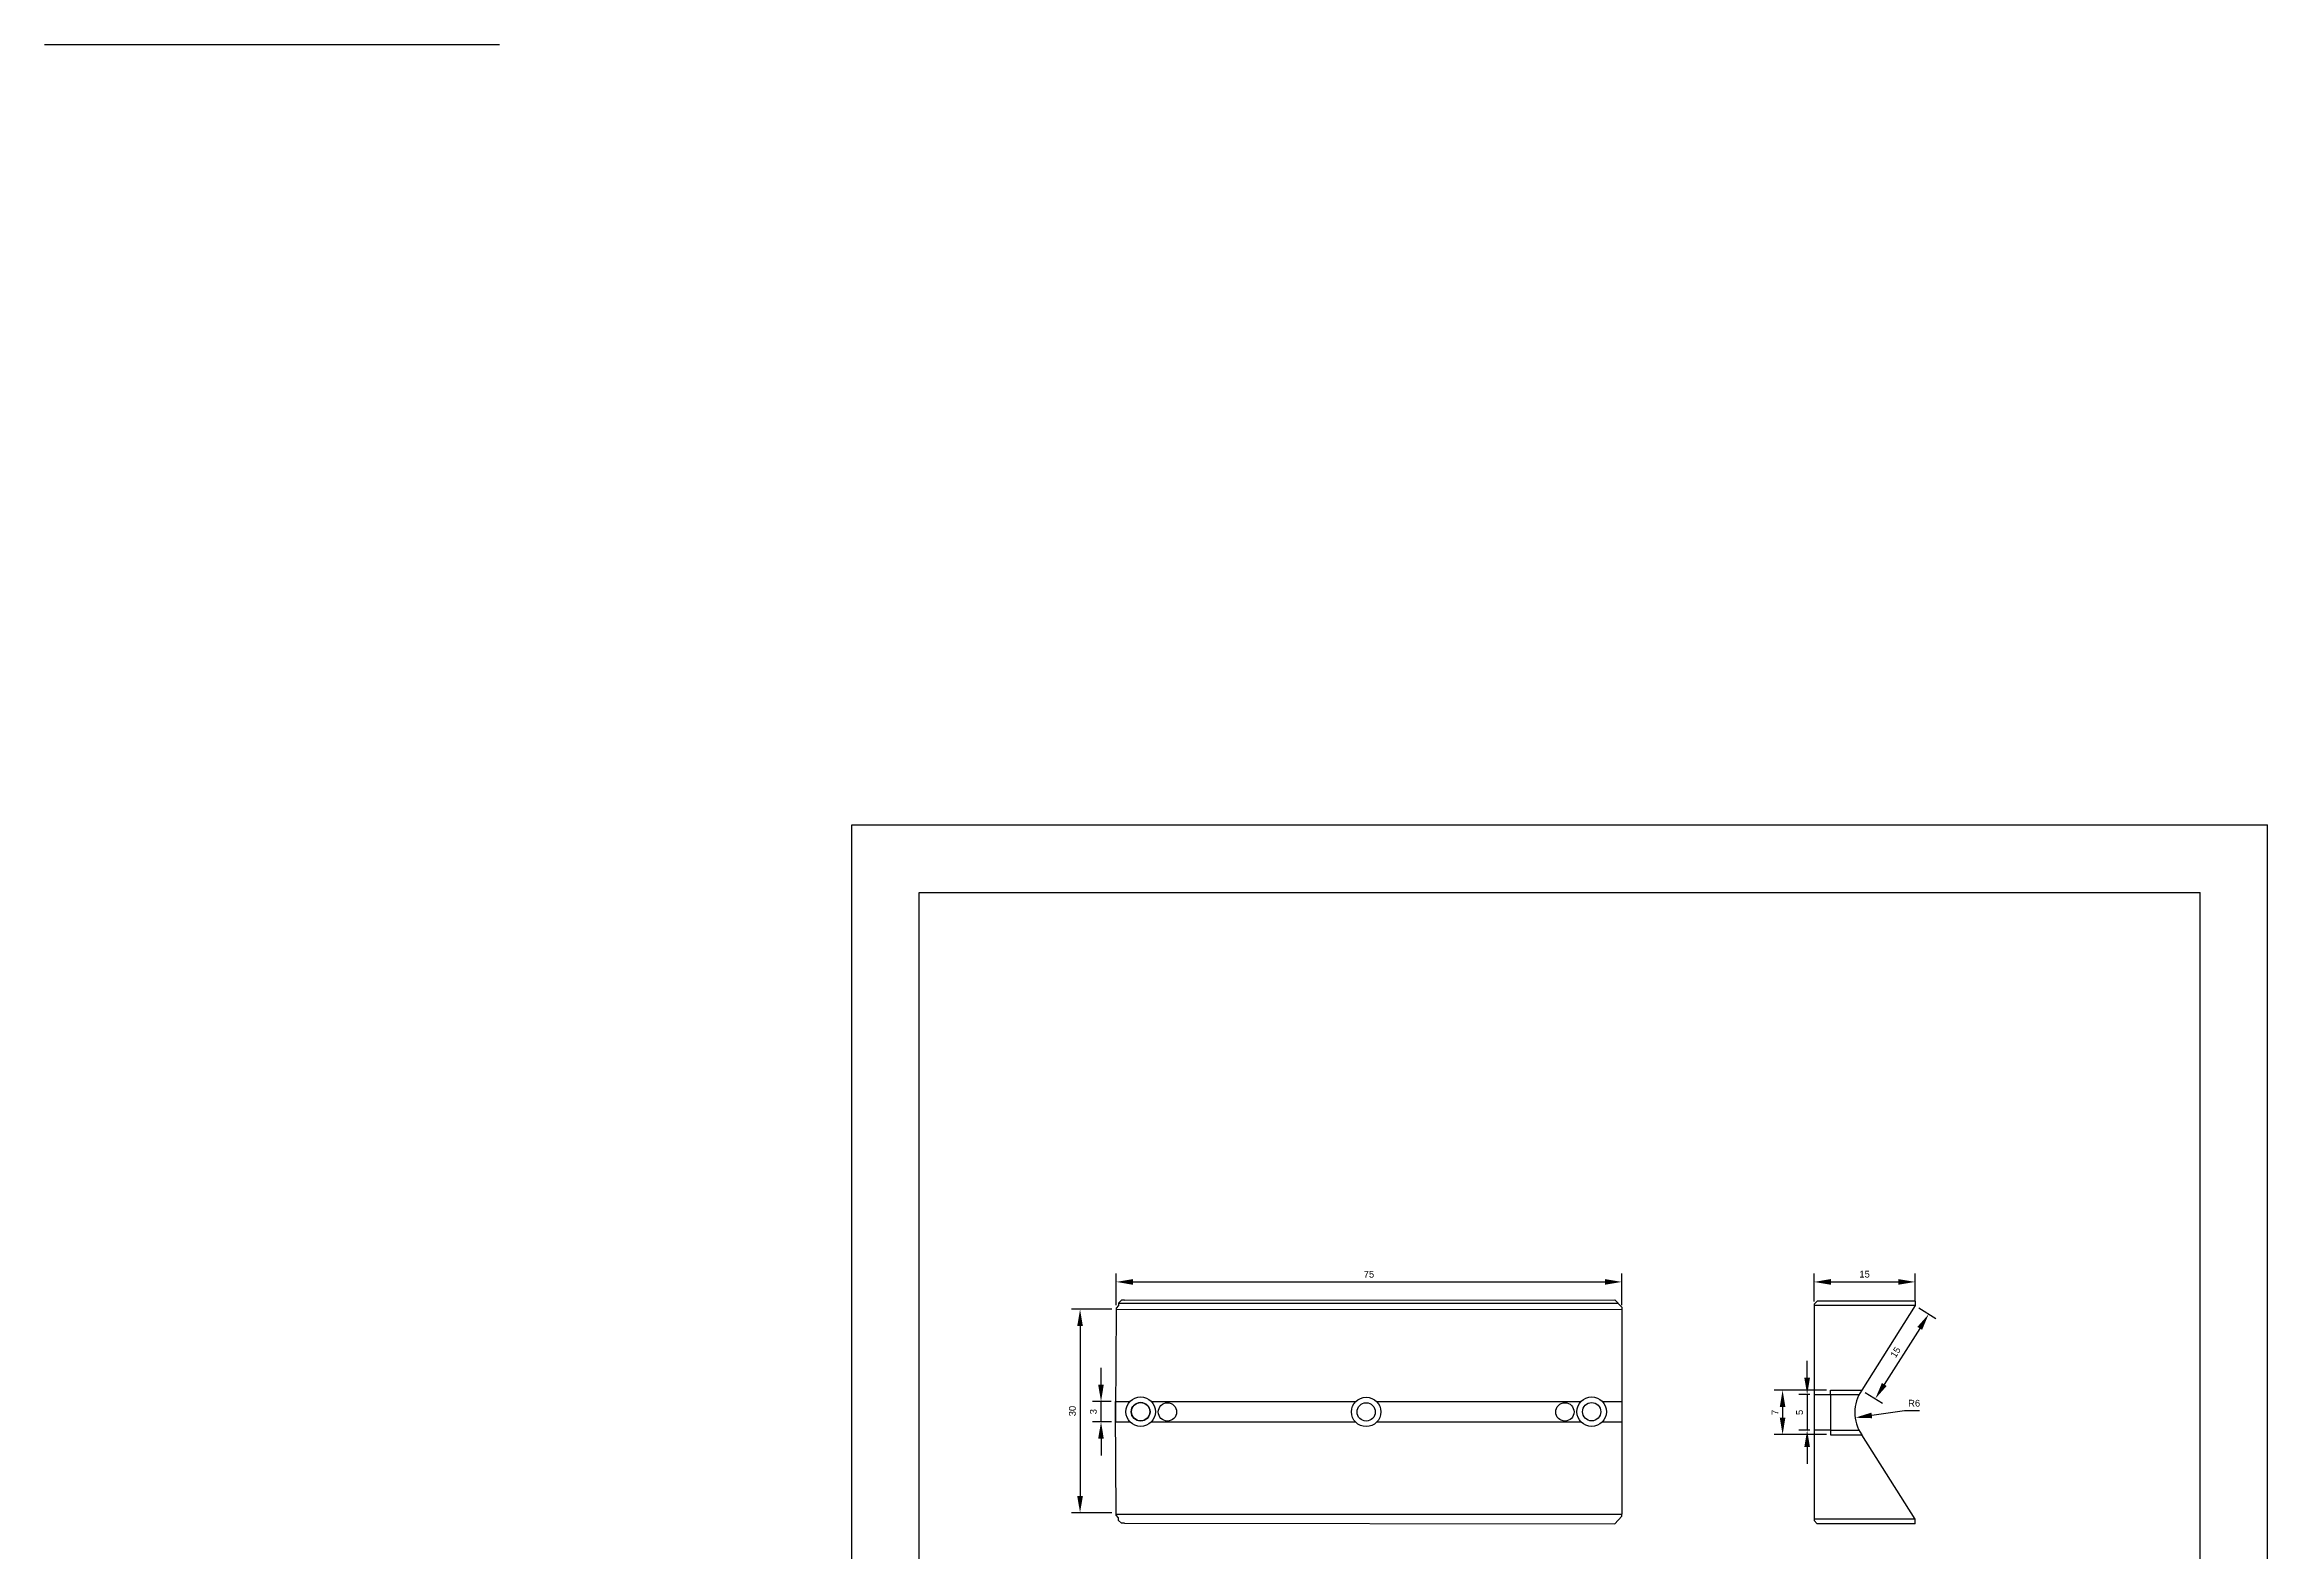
# Model space of a CAD drawing. Header units: inches. Extents: x -120 to 210, y 0 to 413.
# Drawn here: x -119.8 to 210, y 189.2 to 412.8 of the extents above; entities that cross this region are included whole.
import ezdxf

# ---------------------------------------------------------------- set-up
doc = ezdxf.new("R2010")
doc.units = ezdxf.units.IN
doc.header["$MEASUREMENT"] = 0
doc.layers.add('cotas', color=1, linetype='Continuous')
doc.styles.get("Standard").update_dxf_attribs({"font": 'arial.ttf'})
doc.dimstyles.new('ISO-25', dxfattribs={"dimtxt": 1, "dimasz": 2.5, "dimexe": 1.25, "dimexo": 0.625, "dimtad": 1, "dimtoh": 1, "dimtxsty": 'Standard', "dimcen": 2.5, "dimadec": 0, "dimazin": 0, "dimtfac": 1, "dimtmove": 0, "dimatfit": 3, "dimfxl": 1, "dimarcsym": 0})

# ---------------------------------------------------------------- blocks, each defined once
blk = doc.blocks.new('*D12')
at = {"layer": 'cotas', "color": 0, "lineweight": -2, "transparency": 16777216}
for p, q in [((39.21, 225.77), (39.21, 230.45)), ((41.71, 229.2), (111.71, 229.2)), ((114.21, 225.77), (114.21, 230.45))]:
    blk.add_line(p, q, dxfattribs=at)
at = {"layer": 'cotas', "color": 0, "transparency": 16777216}
for points in [[(41.71, 229.62), (41.71, 228.78), (39.21, 229.2)], [(111.71, 229.62), (111.71, 228.78), (114.21, 229.2)]]:
    blk.add_solid(points, dxfattribs=at)
at = {"layer": 'Defpoints', "color": 0, "transparency": 16777216}
for p in [(114.21, 229.2), (39.21, 225.14), (114.21, 225.14)]:
    blk.add_point(p, dxfattribs=at)
at = {"layer": 'cotas', "color": 0, "transparency": 16777216, "insert": (76.71, 230.33), "char_height": 1, "attachment_point": 5}
blk.add_mtext('75', dxfattribs=at)
blk = doc.blocks.new('*D13')
at = {"layer": 'cotas', "color": 0, "lineweight": -2, "transparency": 16777216}
for p, q in [((38.58, 225.14), (32.61, 225.14)), ((33.86, 222.64), (33.86, 197.45)), ((38.58, 194.95), (32.61, 194.95))]:
    blk.add_line(p, q, dxfattribs=at)
at = {"layer": 'cotas', "color": 0, "transparency": 16777216}
for points in [[(33.44, 222.64), (34.28, 222.64), (33.86, 225.14)], [(33.44, 197.45), (34.28, 197.45), (33.86, 194.95)]]:
    blk.add_solid(points, dxfattribs=at)
at = {"layer": 'Defpoints', "color": 0, "transparency": 16777216}
for p in [(39.21, 225.14), (33.86, 194.95), (39.2, 194.95)]:
    blk.add_point(p, dxfattribs=at)
at = {"layer": 'cotas', "color": 0, "transparency": 16777216, "insert": (32.72, 210.04), "char_height": 1, "attachment_point": 5, "rotation": 89.9979}
blk.add_mtext('30', dxfattribs=at)
blk = doc.blocks.new('*D14')
at = {"layer": 'cotas', "color": 0, "lineweight": -2, "transparency": 16777216}
for p, q in [((142.73, 226.32), (142.73, 230.45)), ((145.23, 229.2), (155.23, 229.2)), ((157.73, 226.32), (157.73, 230.45))]:
    blk.add_line(p, q, dxfattribs=at)
at = {"layer": 'cotas', "color": 0, "transparency": 16777216}
for points in [[(145.23, 229.62), (145.23, 228.78), (142.73, 229.2)], [(155.23, 229.62), (155.23, 228.78), (157.73, 229.2)]]:
    blk.add_solid(points, dxfattribs=at)
at = {"layer": 'Defpoints', "color": 0, "transparency": 16777216}
for p in [(157.73, 229.2), (142.73, 225.69), (157.73, 225.69)]:
    blk.add_point(p, dxfattribs=at)
at = {"layer": 'cotas', "color": 0, "transparency": 16777216, "insert": (150.23, 230.34), "char_height": 1, "attachment_point": 5}
blk.add_mtext('15', dxfattribs=at)
blk = doc.blocks.new('*D15')
at = {"layer": 'cotas', "color": 0, "lineweight": -2, "transparency": 16777216}
for p, q in [((36.97, 213.95), (36.97, 216.45)), ((38.49, 211.45), (35.72, 211.45)), ((36.97, 208.45), (36.97, 211.45)), ((38.5, 208.45), (35.72, 208.45)), ((36.97, 205.95), (36.97, 203.45))]:
    blk.add_line(p, q, dxfattribs=at)
at = {"layer": 'cotas', "color": 0, "transparency": 16777216}
for points in [[(36.55, 213.95), (37.38, 213.95), (36.97, 211.45)], [(36.55, 205.95), (37.38, 205.95), (36.97, 208.45)]]:
    blk.add_solid(points, dxfattribs=at)
at = {"layer": 'Defpoints', "color": 0, "transparency": 16777216}
for p in [(36.97, 211.45), (39.12, 211.45), (39.13, 208.45)]:
    blk.add_point(p, dxfattribs=at)
at = {"layer": 'cotas', "color": 0, "transparency": 16777216, "insert": (35.83, 209.95), "char_height": 1, "attachment_point": 5, "rotation": 90}
blk.add_mtext('3', dxfattribs=at)
blk = doc.blocks.new('*D22')
at = {"layer": 'cotas', "color": 0, "lineweight": -2, "transparency": 16777216}
for p, q in [((144.56, 213.14), (136.82, 213.14)), ((138.07, 210.64), (138.07, 209.04)), ((144.56, 206.54), (136.82, 206.54))]:
    blk.add_line(p, q, dxfattribs=at)
at = {"layer": 'cotas', "color": 0, "transparency": 16777216}
for points in [[(137.65, 210.64), (138.48, 210.64), (138.07, 213.14)], [(137.65, 209.04), (138.48, 209.04), (138.07, 206.54)]]:
    blk.add_solid(points, dxfattribs=at)
at = {"layer": 'Defpoints', "color": 0, "transparency": 16777216}
for p in [(145.18, 213.14), (138.07, 206.54), (145.18, 206.54)]:
    blk.add_point(p, dxfattribs=at)
at = {"layer": 'cotas', "color": 0, "transparency": 16777216, "insert": (136.94, 209.84), "char_height": 1, "attachment_point": 5, "rotation": 90}
blk.add_mtext('7', dxfattribs=at)
blk = doc.blocks.new('*D23')
at = {"layer": 'cotas', "color": 0, "lineweight": -2, "transparency": 16777216}
for p, q in [((141.71, 214.98), (141.71, 217.48)), ((142.11, 212.48), (140.46, 212.48)), ((141.71, 212.48), (141.71, 207.2)), ((142.11, 207.2), (140.46, 207.2)), ((141.71, 204.7), (141.71, 202.2))]:
    blk.add_line(p, q, dxfattribs=at)
at = {"layer": 'cotas', "color": 0, "transparency": 16777216}
for points in [[(141.29, 214.98), (142.13, 214.98), (141.71, 212.48)], [(141.29, 204.7), (142.13, 204.7), (141.71, 207.2)]]:
    blk.add_solid(points, dxfattribs=at)
at = {"layer": 'Defpoints', "color": 0, "transparency": 16777216}
for p in [(142.73, 212.48), (141.71, 207.2), (142.73, 207.2)]:
    blk.add_point(p, dxfattribs=at)
at = {"layer": 'cotas', "color": 0, "transparency": 16777216, "insert": (140.58, 209.84), "char_height": 1, "attachment_point": 5, "rotation": 90}
blk.add_mtext('5', dxfattribs=at)
blk = doc.blocks.new('*D24')
at = {"layer": 'cotas', "color": 0, "lineweight": -2, "transparency": 16777216}
for p, q in [((156.15, 210.07), (151.3, 209.39)), ((158.39, 210.07), (156.15, 210.07))]:
    blk.add_line(p, q, dxfattribs=at)
at = {"layer": 'cotas', "color": 0, "transparency": 16777216}
blk.add_solid([(151.24, 209.81), (151.35, 208.98), (148.82, 209.05)], dxfattribs=at)
at = {"layer": 'Defpoints', "color": 0, "transparency": 16777216}
for p in [(148.82, 209.05), (154.52, 209.84)]:
    blk.add_point(p, dxfattribs=at)
at = {"layer": 'cotas', "color": 0, "transparency": 16777216, "insert": (157.58, 211.2), "char_height": 1, "attachment_point": 5}
blk.add_mtext('R6', dxfattribs=at)
blk = doc.blocks.new('*D25')
at = {"layer": 'cotas', "color": 0, "lineweight": -2, "transparency": 16777216}
for p, q in [((158.26, 225.36), (160.8, 223.76)), ((158.41, 222.31), (153.15, 213.99)), ((150.33, 212.81), (152.87, 211.21))]:
    blk.add_line(p, q, dxfattribs=at)
at = {"layer": 'cotas', "color": 0, "transparency": 16777216}
for points in [[(158.06, 222.53), (158.76, 222.09), (159.74, 224.42)], [(152.8, 214.21), (153.5, 213.76), (151.82, 211.87)]]:
    blk.add_solid(points, dxfattribs=at)
at = {"layer": 'Defpoints', "color": 0, "transparency": 16777216}
for p in [(157.73, 225.69), (149.81, 213.14), (151.82, 211.87)]:
    blk.add_point(p, dxfattribs=at)
at = {"layer": 'cotas', "color": 0, "transparency": 16777216, "insert": (154.82, 218.76), "char_height": 1, "attachment_point": 5, "rotation": 57.7244}
blk.add_mtext('15', dxfattribs=at)

msp = doc.modelspace()

# ---------------------------------------------------------------- linework, layer by layer
for p, q in [((-119.75, 412.8), (-52.25, 412.8)), ((0, 297), (210, 297)), ((0, 0), (0, 297)), ((210, 0), (210, 297)), ((10, 287), (200, 287)), ((10, 10), (10, 287)), ((200, 10), (200, 287)), ((39.205, 224.945), (39.119, 209.945)), ((39.576, 225.691), (39.205, 225.32)), ((39.205, 225.32), (39.205, 224.945)), ((39.206, 225.141), (114.206, 225.13)), ((40, 226.491), (39.576, 226.066)), ((39.576, 226.066), (39.576, 225.691)), ((39.576, 226.066), (107.076, 226.066)), ((40.45, 226.491), (40, 226.491)), ((40.45, 226.491), (113.2, 226.566)), ((107.076, 226.066), (112.712, 226.066)), ((112.712, 226.066), (113.647, 226.066)), ((113.2, 226.566), (114.206, 225.441)), ((114.206, 225.441), (114.206, 225.13)), ((114.206, 225.13), (114.206, 194.76)), ((143.2, 226.355), (142.733, 225.888)), ((142.733, 225.888), (142.733, 193.791)), ((157.734, 225.694), (142.733, 225.694)), ((157.734, 226.355), (143.2, 226.355)), ((157.734, 225.694), (149.806, 213.143)), ((157.734, 226.355), (157.734, 225.694)), ((39.119, 209.945), (39.119, 211.445)), ((39.119, 211.445), (41.264, 211.445)), ((44.436, 211.445), (74.743, 211.445)), ((77.857, 211.445), (108.164, 211.445)), ((111.336, 211.445), (114.206, 211.445)), ((142.733, 212.482), (149.105, 212.482)), ((142.733, 212.482), (149.105, 212.482)), ((145.182, 212.482), (145.182, 213.143)), ((145.182, 213.143), (149.806, 213.143)), ((145.182, 212.482), (145.182, 211.822)), ((145.182, 211.822), (145.182, 206.537)), ((149.105, 212.482), (149.407, 212.482)), ((39.205, 194.945), (39.119, 209.945)), ((39.119, 209.945), (39.119, 208.445)), ((39.119, 208.445), (41.264, 208.445)), ((44.436, 208.445), (74.687, 208.445)), ((77.913, 208.445), (108.164, 208.445)), ((111.336, 208.445), (114.206, 208.445)), ((145.182, 207.197), (142.733, 207.197)), ((145.182, 207.197), (149.105, 207.197)), ((145.182, 206.537), (149.806, 206.537)), ((149.105, 207.197), (149.407, 207.197)), ((157.734, 193.985), (149.806, 206.537)), ((39.205, 194.57), (39.205, 194.945)), ((39.576, 194.199), (39.205, 194.57)), ((39.206, 194.75), (114.206, 194.76)), ((114.206, 194.45), (114.206, 194.76)), ((39.576, 193.824), (39.576, 194.199)), ((40, 193.4), (39.576, 193.824)), ((40.45, 193.4), (40, 193.4)), ((40.45, 193.4), (113.2, 193.324)), ((113.2, 193.324), (114.206, 194.45)), ((157.734, 193.985), (142.733, 193.985)), ((157.734, 193.985), (142.733, 193.985)), ((143.2, 193.324), (142.733, 193.791)), ((143.2, 193.324), (142.733, 193.791)), ((157.734, 193.324), (143.2, 193.324)), ((157.734, 193.324), (143.2, 193.324)), ((157.734, 193.324), (157.734, 193.985)), ((157.734, 193.324), (157.734, 193.985))]:
    msp.add_line(p, q)
for centre, radius in [((42.85, 209.945), 2.183), ((42.85, 209.945), 1.395), ((42.85, 209.945), 1.358), ((46.825, 209.916), 1.358), ((76.3, 209.916), 2.183), ((76.3, 209.916), 1.358), ((105.775, 209.916), 1.358), ((109.75, 209.945), 2.183), ((109.75, 209.945), 1.358)]:
    msp.add_circle(centre, radius)
msp.add_arc((154.525, 209.84), 5.76, 145.00798, 214.99202)

# ---------------------------------------------------------------- dimensions: what is measured, and where the dimension line sits
at = {"layer": 'cotas'}
for base, p1, p2, picture, middle in [((114.206, 229.2), (39.206, 225.141), (114.206, 225.141), '*D12', (76.706, 230.334)), ((157.734, 229.2), (142.733, 225.694), (157.734, 225.694), '*D14', (150.233, 230.336))]:
    dim = msp.add_linear_dim(base=base, p1=p1, p2=p2, dimstyle='ISO-25', dxfattribs=at)
    dim.commit()
    dim.dimension.update_dxf_attribs({"geometry": picture, "text_midpoint": middle})
for p1, p2, distance, text, picture, middle in [((39.206, 225.141), (39.205, 194.945), -5.345, '30', '*D13', (32.724, 210.043)), ((157.734, 225.694), (149.806, 213.143), 2.378, '15', '*D25', (154.82, 218.755))]:
    dim = msp.add_aligned_dim(p1=p1, p2=p2, distance=distance, text=text, dimstyle='ISO-25', dxfattribs=at)
    dim.commit()
    dim.dimension.update_dxf_attribs({"geometry": picture, "text_midpoint": middle})
dim = msp.add_linear_dim(base=(36.965, 211.445), p1=(39.128, 208.445), p2=(39.119, 211.445), angle=90, dimstyle='ISO-25', dxfattribs=at)
dim.commit()
dim.dimension.update_dxf_attribs({"geometry": '*D15', "text_midpoint": (35.829, 209.945)})
for base, p1, p2, text, picture, middle in [((141.711, 207.197), (142.733, 212.482), (142.733, 207.197), '5', '*D23', (140.577, 209.84)), ((138.066, 206.537), (145.182, 213.143), (145.182, 206.537), '7', '*D22', (136.941, 209.84))]:
    dim = msp.add_linear_dim(base=base, p1=p1, p2=p2, angle=90, text=text, dimstyle='ISO-25', dxfattribs=at)
    dim.commit()
    dim.dimension.update_dxf_attribs({"geometry": picture, "text_midpoint": middle})
dim = msp.add_radius_dim(center=(154.525, 209.84), mpoint=(148.819, 209.049), text='R6', dimstyle='ISO-25', dxfattribs=at)
dim.commit()
dim.dimension.update_dxf_attribs({"geometry": '*D24', "text_midpoint": (156.151, 210.065), "dimtype": 164})

doc.saveas('drawing.dxf')
